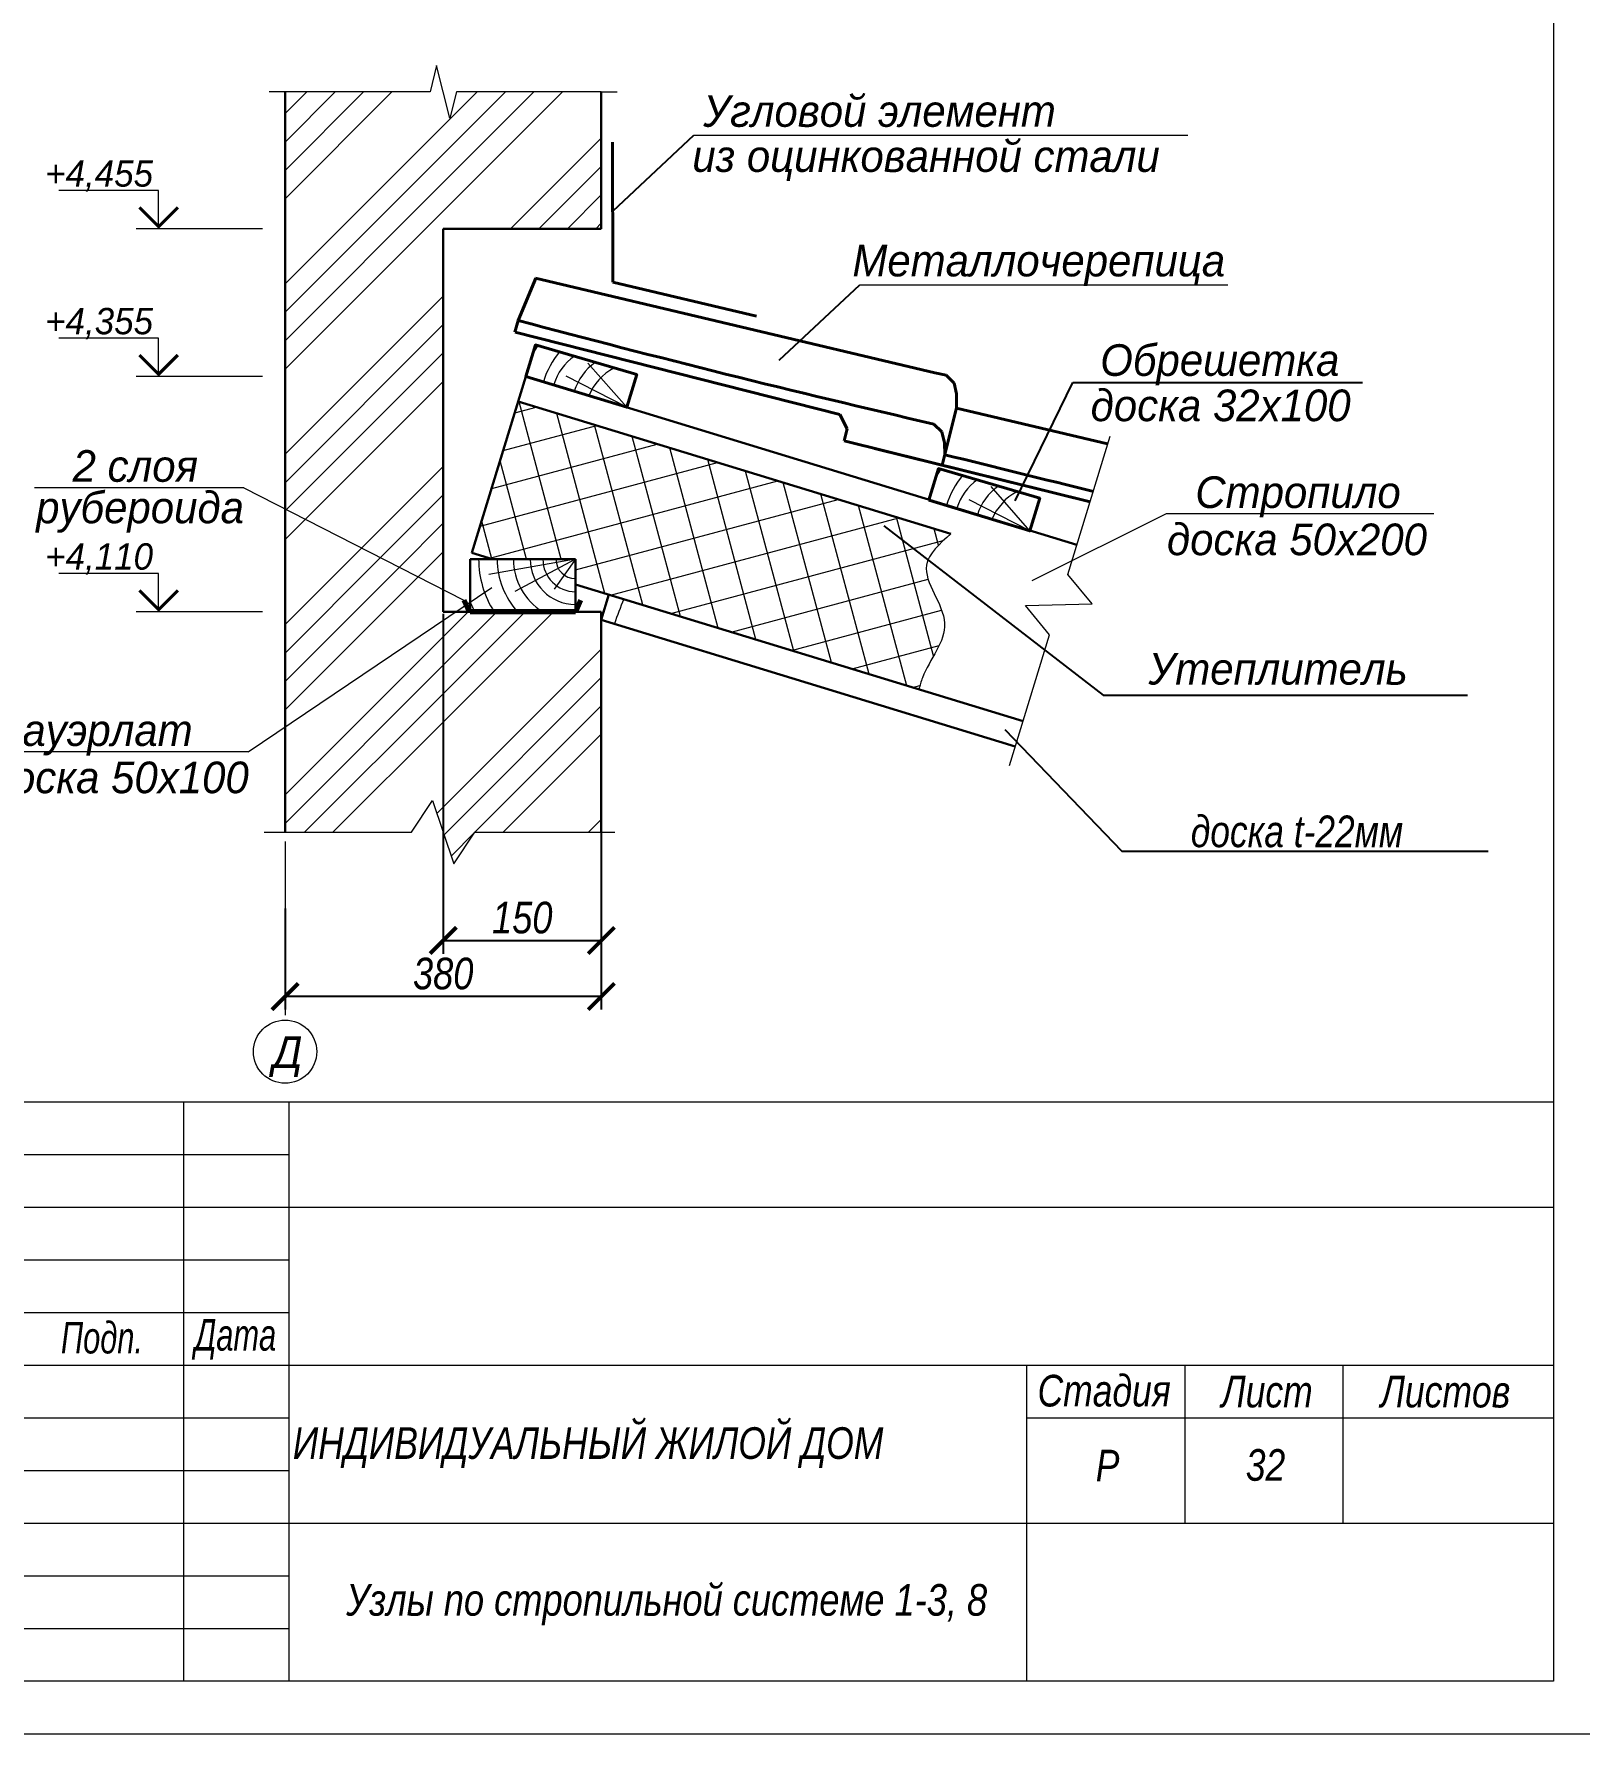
# Model space of a CAD drawing. Header units: millimetres. Extents: x 1582001 to 3303937, y 226471 to 491235.
# Drawn here: x 1609084 to 1623751, y 261555 to 277688 of the extents above; entities that cross this region are included whole.
import ezdxf

# ---------------------------------------------------------------- set-up
doc = ezdxf.new("R2010")
doc.units = ezdxf.units.MM
for name, pattern in [('CENTER', [50.8, 31.75, -6.35, 6.35, -6.35]), ('GOST2.303 4', [7, 5, -2, 0]), ('осевая', [50.8, 31.75, -6.35, 6.35, -6.35])]:
    doc.linetypes.add(name, pattern=pattern)
doc.layers.get('Defpoints').update_dxf_attribs({"color": 255, "lineweight": 30})
doc.layers.add('Spezifikazia', color=250, linetype='Continuous')
doc.layers.add('txt', color=2, linetype='Continuous')
for name, color, linetype, lineweight in [('Оси', 251, 'CENTER', 9), ('основные', 164, 'Continuous', 40), ('Размер', 84, 'Continuous', 20), ('Размеры', 7, 'Continuous', 18), ('Текст', 202, 'Continuous', 15), ('Тонкая', 6, 'Continuous', 15), ('Тонкий', 216, 'Continuous', 18)]:
    doc.layers.add(name, color=color, linetype=linetype, lineweight=lineweight)
doc.styles.get("Standard").update_dxf_attribs({"font": 'ARIALNI.TTF', "height": 300})
doc.styles.add('STYLE1', font='ARIALNI.TTF', dxfattribs={"height": 300})
doc.styles.add('оля', font='ariali.ttf', dxfattribs={"width": 0.95, "height": 300})
doc.styles.add('таймс', font='ariali.ttf', dxfattribs={"width": 0.95, "height": 300})
doc.dimstyles.new('х2', dxfattribs={"dimscale": 100, "dimtxt": 2.5, "dimasz": 2.5, "dimexe": 1.25, "dimexo": 0.625, "dimtad": 1, "dimdec": 0, "dimlfac": 0.5, "dimtxsty": 'Standard', "dimblk": 'ARCHTICK', "dimcen": 2.5, "dimadec": 0, "dimazin": 0, "dimtfac": 1, "dimtdec": 0, "dimtmove": 0, "dimatfit": 3, "dimfxl": 0, "dimarcsym": 0})
doc.dimstyles.new('х4', dxfattribs={"dimscale": 100, "dimtxt": 2.5, "dimasz": 2.5, "dimexe": 1.25, "dimexo": 0.625, "dimtad": 1, "dimdec": 0, "dimlfac": 0.25, "dimtxsty": 'Standard', "dimblk": 'ARCHTICK', "dimcen": 2.5, "dimadec": 0, "dimazin": 0, "dimtfac": 1, "dimtdec": 0, "dimtmove": 0, "dimatfit": 3, "dimfxl": 0, "dimarcsym": 0})

# ---------------------------------------------------------------- blocks, each defined once
blk = doc.blocks.new('_ArchTick')
at = {"color": 0, "linetype": 'ByBlock', "const_width": 0.15}
blk.add_lwpolyline([(-0.5, -0.5), (0.5, 0.5)], dxfattribs=at)
blk = doc.blocks.new('*D1906')
at = {"layer": 'Defpoints', "color": 0, "lineweight": -3, "ltscale": 100, "transparency": 16777216}
for p in [(1612966, 272248), (1614466, 272205), (1614466, 269085)]:
    blk.add_point(p, dxfattribs=at)
at = {"layer": 'Размеры', "color": 0, "lineweight": -2, "ltscale": 100, "transparency": 16777216}
for p, q in [((1612966, 272185), (1612966, 268960)), ((1614466, 272142), (1614466, 268960)), ((1612966, 269085), (1614466, 269085))]:
    blk.add_line(p, q, dxfattribs=at)
at = {"layer": 'Размеры', "color": 0, "lineweight": -2, "ltscale": 100, "transparency": 16777216, "xscale": 250, "yscale": 250, "zscale": 250, "rotation": 180}
blk.add_blockref('_ArchTick', (1612966, 269085), dxfattribs=at)
at = {"layer": 'Размеры', "color": 0, "lineweight": -2, "ltscale": 100, "transparency": 16777216, "xscale": 250, "yscale": 250, "zscale": 250}
blk.add_blockref('_ArchTick', (1614466, 269085), dxfattribs=at)
at = {"layer": 'Размеры', "color": 0, "ltscale": 100, "transparency": 16777216, "insert": (1613716, 269301), "char_height": 300, "attachment_point": 5}
blk.add_mtext('150', dxfattribs=at)
blk = doc.blocks.new('*D1907')
at = {"layer": 'Defpoints', "color": 0, "lineweight": -3, "ltscale": 100, "transparency": 16777216}
for p in [(1611466, 269452), (1614466, 269452), (1611466, 268554)]:
    blk.add_point(p, dxfattribs=at)
at = {"layer": 'Размеры', "color": 0, "lineweight": -2, "ltscale": 100, "transparency": 16777216}
for p, q in [((1611466, 269389), (1611466, 268429)), ((1614466, 269389), (1614466, 268429)), ((1614466, 268554), (1611466, 268554))]:
    blk.add_line(p, q, dxfattribs=at)
at = {"layer": 'Размеры', "color": 0, "lineweight": -2, "ltscale": 100, "transparency": 16777216, "xscale": 250, "yscale": 250, "zscale": 250, "rotation": 180}
blk.add_blockref('_ArchTick', (1611466, 268554), dxfattribs=at)
at = {"layer": 'Размеры', "color": 0, "lineweight": -2, "ltscale": 100, "transparency": 16777216, "xscale": 250, "yscale": 250, "zscale": 250}
blk.add_blockref('_ArchTick', (1614466, 268554), dxfattribs=at)
at = {"layer": 'Размеры', "color": 0, "ltscale": 100, "transparency": 16777216, "insert": (1612966, 268770), "char_height": 300, "attachment_point": 5}
blk.add_mtext('380', dxfattribs=at)

msp = doc.modelspace()

# ---------------------------------------------------------------- hatches: boundary and pattern name
at = {"layer": 'Размер', "ltscale": 100}
h = msp.add_hatch(dxfattribs=at)
h.set_pattern_fill('ANSI37', color=256, scale=100, angle=30, style=0)
h.set_pattern_definition([(105, (2058932.82, 269815.1), (306.68145, 82.17505), []), (15, (2058932.82, 269815.1), (82.17505, -306.68145), [])])
h.paths.add_polyline_path([(1617483.1, 271485), (1617478.7, 271468.5), (1614220.6, 272464.6), (1614220.6, 272704.7), (1613435, 272704.7), (1613238.9, 272764.6), (1613677.4, 274199.3), (1617782.5, 272944.5), (1617767.8, 272931.7), (1617753.2, 272918.8), (1617738.7, 272906), (1617724.3, 272893.1), (1617710.1, 272880.1), (1617696.2, 272867.2), (1617682.6, 272854.2), (1617669.4, 272841.1), (1617656.6, 272828), (1617644.2, 272814.7), (1617632.4, 272801.4), (1617621.1, 272788.1), (1617610.4, 272774.6), (1617600.4, 272761), (1617591.1, 272747.3), (1617582.6, 272733.4), (1617574.9, 272719.5), (1617568.1, 272705.4), (1617562.2, 272691.1), (1617557.3, 272676.7), (1617553.4, 272662.2), (1617550.6, 272647.4), (1617548.9, 272632.5), (1617548.3, 272617.4), (1617548.6, 272602.1), (1617550, 272586.7), (1617552.1, 272571.2), (1617555.1, 272555.5), (1617558.9, 272539.6), (1617563.3, 272523.7), (1617568.4, 272507.6), (1617574.1, 272491.4), (1617580.3, 272475.1), (1617586.9, 272458.8), (1617593.9, 272442.3), (1617601.3, 272425.8), (1617608.9, 272409.1), (1617616.7, 272392.5), (1617624.7, 272375.8), (1617632.7, 272359), (1617640.8, 272342.2), (1617648.9, 272325.3), (1617656.8, 272308.5), (1617664.6, 272291.6), (1617672.2, 272274.7), (1617679.5, 272257.9), (1617686.4, 272241), (1617692.9, 272224.1), (1617699, 272207.3), (1617704.6, 272190.5), (1617709.5, 272173.8), (1617713.9, 272157.1), (1617717.5, 272140.4), (1617720.3, 272123.9), (1617722.3, 272107.4), (1617723.5, 272091), (1617723.7, 272074.6), (1617723, 272058.4), (1617721.5, 272042.2), (1617719.2, 272026.1), (1617716.2, 272010), (1617712.5, 271994), (1617708.1, 271978.1), (1617703.1, 271962.2), (1617697.6, 271946.4), (1617691.5, 271930.6), (1617684.9, 271914.8), (1617677.9, 271899.1), (1617670.5, 271883.4), (1617662.8, 271867.7), (1617654.8, 271852), (1617646.5, 271836.4), (1617637.9, 271820.7), (1617629.3, 271805.1), (1617620.4, 271789.4), (1617611.5, 271773.8), (1617602.6, 271758.1), (1617593.6, 271742.4), (1617584.7, 271726.6), (1617575.9, 271710.9), (1617567.3, 271695.1), (1617558.8, 271679.3), (1617550.5, 271663.4), (1617542.5, 271647.5), (1617534.8, 271631.5), (1617527.5, 271615.5), (1617520.6, 271599.4), (1617514.1, 271583.2), (1617508, 271567), (1617502.5, 271550.7), (1617497.3, 271534.3), (1617492.4, 271517.9), (1617487.7, 271501.4)])

# ---------------------------------------------------------------- linework, layer by layer
at = {"lineweight": 30}
for p, q in [((1611465.7, 277138.3), (1611465.7, 270112.4)), ((1614465.7, 277138.3), (1614465.7, 275839)), ((1614465.7, 277138.3), (1614465.7, 275839)), ((1612965.7, 275839), (1612965.7, 272204.7)), ((1614465.7, 275839), (1612965.7, 275839)), ((1613238.9, 272764.6), (1613750.5, 274438.3)), ((1618978.5, 272840.4), (1613750.5, 274438.3)), ((1617782.4, 272944.5), (1613677.4, 274199.3)), ((1613220.6, 272704.7), (1613220.6, 272204.7)), ((1614220.6, 272704.7), (1613220.6, 272704.7)), ((1613435, 272704.7), (1613238.9, 272764.6)), ((1614220.6, 272704.7), (1614220.6, 272204.7)), ((1618466.8, 271166.4), (1614220.6, 272464.6)), ((1614465.7, 272128.2), (1614538.8, 272367.3)), ((1614465.7, 272204.7), (1612965.7, 272204.7)), ((1614465.7, 272204.7), (1614465.7, 270112.4)), ((1618393.7, 270927.3), (1614465.7, 272128.2))]:
    msp.add_line(p, q, dxfattribs=at)
at = {"color": 0}
for p, q in [((1614578.7, 276010.7), (1615342.3, 276727)), ((1616154, 274591.1), (1616917.6, 275307.4)), ((1618392.3, 273256.2), (1618940.6, 274380.4)), ((1617147.1, 273019.8), (1619228.4, 271414.4)), ((1618294.1, 271087.1), (1619404.5, 269931.8))]:
    msp.add_line(p, q, dxfattribs=at)
at = {"layer": 'Spezifikazia', "lineweight": 18, "ltscale": 500}
for p, q in [((1605000.8, 267555.1), (1623500.8, 267555.1)), ((1610500.8, 267555.1), (1610500.8, 262055.1)), ((1611500.8, 267555.1), (1611500.8, 262055.1)), ((1605000.8, 267055.1), (1611500.8, 267055.1)), ((1605000.8, 266555.1), (1623500.8, 266555.1)), ((1605000.8, 266055.1), (1611500.8, 266055.1)), ((1605000.8, 265555.1), (1611500.8, 265555.1)), ((1605000.8, 265055.1), (1623500.8, 265055.1)), ((1618500.8, 265055.1), (1618500.8, 262055.1)), ((1620000.8, 265055.1), (1620000.8, 263555.1)), ((1621500.8, 265055.1), (1621500.8, 263555.1)), ((1605000.8, 264555.1), (1611500.8, 264555.1)), ((1618500.8, 264555.1), (1623500.8, 264555.1)), ((1605000.8, 264055.1), (1611500.8, 264055.1)), ((1605000.8, 263555.1), (1611500.8, 263555.1)), ((1611500.8, 263555.1), (1623500.8, 263555.1)), ((1605000.8, 263055.1), (1611500.8, 263055.1)), ((1605000.8, 262555.1), (1611500.8, 262555.1))]:
    msp.add_line(p, q, dxfattribs=at)
for points in [[(1582000.9, 291255.1), (1624000.8, 291255.1), (1624000.8, 261555.1), (1582000.9, 261555.1)], [(1584000.9, 262055.1), (1584000.9, 290745), (1623500.8, 290745), (1623500.8, 262055.1)]]:
    msp.add_lwpolyline(points, close=True, dxfattribs=at)
msp.add_circle((1611465.7, 268030.4), 300, dxfattribs=at)
at = {"layer": 'txt', "color": 0}
for p, q in [((1618940.6, 274380.4), (1621686.9, 274380.4)), ((1619228.4, 271414.4), (1622684.6, 271414.4)), ((1619404.5, 269931.8), (1622879.5, 269931.8))]:
    msp.add_line(p, q, dxfattribs=at)
at = {"layer": 'Оси', "linetype": 'осевая', "lineweight": 18, "ltscale": 20}
msp.add_line((1611465.7, 277138.3), (1611465.7, 268330.4), dxfattribs=at)
at = {"layer": 'основные', "ltscale": 200}
for p, q in [((1614573.2, 276661), (1614575.7, 275334.3)), ((1613678.1, 274969.1), (1613845.5, 275371)), ((1617630.9, 274472.1), (1613842.8, 275372)), ((1615938.8, 275010.4), (1614575.7, 275334.3)), ((1613678.1, 274969.1), (1613645.7, 274858.5)), ((1613647.6, 274858), (1616728.3, 274076.2)), ((1613647.6, 274858), (1616728.3, 274076.2)), ((1617736.7, 274449.8), (1617630.9, 274472.1)), ((1617812.5, 274374.6), (1617736.7, 274449.8)), ((1617812.5, 274374.6), (1617736.7, 274449.8)), ((1617812.5, 274374.6), (1617736.7, 274449.8)), ((1617835.6, 274272.8), (1617812.5, 274374.6)), ((1617835.6, 274272.8), (1617812.5, 274374.6)), ((1617835.6, 274272.8), (1617812.5, 274374.6)), ((1617836.1, 274140.7), (1617835.6, 274272.8)), ((1617836.1, 274140.7), (1617835.6, 274272.8)), ((1617836.1, 274140.7), (1617835.6, 274272.8)), ((1617700.9, 273595), (1617836.1, 274140.7)), ((1619267.7, 273797.3), (1617835.3, 274137.6)), ((1616799.6, 273941.5), (1616728.3, 274076.2)), ((1616799.6, 273941.5), (1616728.3, 274076.2)), ((1616799.6, 273941.5), (1616768.7, 273826.1)), ((1617697.9, 273910.9), (1617622.1, 273986.1)), ((1617697.9, 273910.9), (1617622.1, 273986.1)), ((1617697.9, 273910.9), (1617622.1, 273986.1)), ((1616768.7, 273826.1), (1619102.9, 273247.3)), ((1617721, 273809), (1617697.9, 273910.9)), ((1617721, 273809), (1617697.9, 273910.9)), ((1617721, 273809), (1617697.9, 273910.9)), ((1617725.8, 273695.3), (1617721, 273809)), ((1617057.2, 273753.3), (1619102.9, 273247.3))]:
    msp.add_line(p, q, dxfattribs=at)
for points in [[(1613750.5, 274438.3), (1613842, 274736.5), (1614801.7, 274455.6), (1614706.5, 274145.1), (1613750.5, 274438.3)], [(1617574.6, 273265.2), (1617666.1, 273563.4), (1618625.9, 273282.5), (1618530.6, 272972), (1617574.6, 273265.2)]]:
    msp.add_lwpolyline(points, dxfattribs=at)
for centre, radius, start, end in [((1645045, 392417.5), 121564.9, 255.046713, 256.962875), ((1645045, 392417.5), 121564.9, 255.046713, 256.962875), ((1645045, 392417.5), 121564.9, 255.046713, 256.962875), ((1720310.6, 685876), 424754.7, 256.023994, 256.219901)]:
    msp.add_arc(centre, radius, start, end, dxfattribs=at)
at = {"layer": 'Размер', "lineweight": 18, "ltscale": 100}
for p, q in [((1611465.7, 276932.3), (1611671.7, 277138.3)), ((1611465.7, 276662.9), (1611941.1, 277138.3)), ((1611465.7, 276393.5), (1612210.5, 277138.3)), ((1611465.7, 276124.1), (1612479.9, 277138.3)), ((1612965.7, 276815.9), (1613288.1, 277138.3)), ((1612965.7, 276546.5), (1613557.5, 277138.3)), ((1612965.7, 276277.1), (1613826.9, 277138.3)), ((1612965.7, 276007.6), (1614096.3, 277138.3)), ((1611465.7, 275315.9), (1612965.7, 276815.9)), ((1613605.3, 275839), (1614465.7, 276699.4)), ((1611465.7, 275046.5), (1612965.7, 276546.5)), ((1613874.7, 275839), (1614465.7, 276430)), ((1611465.7, 274777.1), (1612965.7, 276277.1)), ((1614144.1, 275839), (1614465.7, 276160.6)), ((1611465.7, 274507.6), (1612965.7, 276007.6)), ((1614413.5, 275839), (1614465.7, 275891.2)), ((1611465.7, 273699.4), (1612965.7, 275199.4)), ((1611465.7, 273430), (1612965.7, 274930)), ((1611479.7, 273174.6), (1612965.7, 274660.6)), ((1611658, 273083.6), (1612965.7, 274391.2)), ((1612193.2, 272810.5), (1612965.7, 273583)), ((1612371.5, 272719.5), (1612965.7, 273313.6)), ((1611465.7, 273160.6), (1611479.7, 273174.6)), ((1611465.7, 272891.2), (1611658, 273083.6)), ((1612549.9, 272628.4), (1612965.7, 273044.2)), ((1611465.7, 272083), (1612193.2, 272810.5)), ((1611465.7, 271813.6), (1612371.5, 272719.5)), ((1612728.3, 272537.4), (1612965.7, 272774.8)), ((1611465.7, 271544.2), (1612549.9, 272628.4)), ((1611465.7, 271274.8), (1612728.3, 272537.4)), ((1612965.7, 271966.5), (1613203.8, 272204.7)), ((1612965.7, 271697.1), (1613473.2, 272204.7)), ((1612965.7, 271427.7), (1613742.6, 272204.7)), ((1612965.7, 271158.3), (1614012, 272204.7)), ((1611465.7, 270466.5), (1612965.7, 271966.5)), ((1614392.5, 271777), (1614465.7, 271850.1)), ((1611465.7, 270197.1), (1612965.7, 271697.1)), ((1612965.7, 270350.1), (1614392.5, 271777)), ((1612973.6, 270088.6), (1614465.7, 271580.7)), ((1611650.4, 270112.4), (1612965.7, 271427.7)), ((1613266.8, 270112.4), (1614465.7, 271311.3)), ((1611919.8, 270112.4), (1612965.7, 271158.3)), ((1613536.2, 270112.4), (1614465.7, 271041.9)), ((1612906.2, 270290.7), (1612965.7, 270350.1)), ((1614344.4, 270112.4), (1614465.7, 270233.6)), ((1613040.9, 269886.6), (1613263.4, 270109))]:
    msp.add_line(p, q, dxfattribs=at)
at = {"layer": 'Размер', "ltscale": 100}
for p, q in [((1615342.3, 276727), (1620029.5, 276727)), ((1616917.6, 275307.4), (1620410.6, 275307.4)), ((1614706.5, 274145.1), (1614800.4, 274451)), ((1611073.3, 273382), (1613162.4, 272315.8)), ((1618530.6, 272972), (1618624.5, 273277.9)), ((1619824.7, 273133.7), (1618549.7, 272497.6)), ((1613220.6, 272704.7), (1614220.6, 272704.7)), ((1614220.6, 272704.7), (1613398.4, 272557.6)), ((1614220.6, 272704.7), (1613644.4, 272396.4)), ((1614220.6, 272704.7), (1614018.1, 272420.6)), ((1611115.8, 270874.8), (1613427.9, 272434.5)), ((1614220.6, 272204.7), (1613220.6, 272204.7))]:
    msp.add_line(p, q, dxfattribs=at)
at = {"layer": 'Размер'}
for p, q in [((1611252.7, 275839), (1610052.4, 275839)), ((1611252.7, 274438.3), (1610052.4, 274438.3)), ((1611252.7, 272204.7), (1610052.4, 272204.7))]:
    msp.add_line(p, q, dxfattribs=at)
at = {"layer": 'Размер', "lineweight": 70, "ltscale": 100}
for p, q in [((1613162.4, 272315.8), (1613210.7, 272204.7)), ((1614220.6, 272204.7), (1613220.6, 272204.7)), ((1614268.9, 272315.8), (1614220.6, 272204.7))]:
    msp.add_line(p, q, dxfattribs=at)
at = {"layer": 'Размер'}
for points in [[(1610265.7, 275839), (1610265.7, 276203.5), (1609317.9, 276203.5)], [(1610265.7, 274438.3), (1610265.7, 274802.8), (1609317.9, 274802.8)], [(1610265.7, 272204.7), (1610265.7, 272569.2), (1609317.9, 272569.2)]]:
    msp.add_lwpolyline(points, dxfattribs=at)
at = {"layer": 'Размер', "const_width": 29.2}
for points in [[(1610447.9, 276041.9), (1610265.7, 275859.7), (1610083.4, 276041.9)], [(1610447.9, 274641.2), (1610265.7, 274459), (1610083.4, 274641.2)], [(1610447.9, 272407.6), (1610265.7, 272225.3), (1610083.4, 272407.6)]]:
    msp.add_lwpolyline(points, dxfattribs=at)
at = {"layer": 'Размер', "ltscale": 100}
for centre, radius, start, end in [((1614220.6, 272704.7), 918.8, 180, 212.96922), ((1614220.6, 272704.7), 742.2, 180, 222.35208), ((1614220.6, 272704.7), 589.1, 180, 238.07277), ((1614220.6, 272704.7), 430.2, 180, 270), ((1614220.6, 272704.7), 309.5, 180, 270), ((1614220.6, 272704.7), 185, 180, 270), ((1616378.3, 271543.5), 1868.2, 155.30969, 163.00016), ((1614220.6, 272704.7), 1077.8, 201.89679, 207.6409)]:
    msp.add_arc(centre, radius, start, end, dxfattribs=at)
msp.add_spline([(1617782.5, 272944.5), (1617550.8, 272648.4), (1617723.2, 272096.1), (1617512.4, 271579), (1617478.7, 271468.5)], degree=3, dxfattribs=at)
at = {"layer": 'Размеры', "linetype": 'Continuous', "ltscale": 50}
for p, q in [((1612903.2, 277388.3), (1612840.7, 277138.3)), ((1613028.2, 276888.3), (1612903.2, 277388.3)), ((1611465.7, 277138.3), (1611315.7, 277138.3)), ((1612840.7, 277138.3), (1611465.7, 277138.3)), ((1613090.7, 277138.3), (1613028.2, 276888.3)), ((1614465.7, 277138.3), (1613090.7, 277138.3)), ((1614465.7, 277138.3), (1614615.7, 277138.3))]:
    msp.add_line(p, q, dxfattribs=at)
at = {"layer": 'Тонкая', "ltscale": 0.5}
for p, q in [((1611073.3, 273382), (1609089, 273382)), ((1622363.3, 273133.7), (1619824.7, 273133.7)), ((1611115.8, 270874.8), (1608510.2, 270874.8))]:
    msp.add_line(p, q, dxfattribs=at)
for points in [[(1614706.5, 274145.1), (1614131.8, 274439.6)], [(1614706.5, 274145.1), (1614339.1, 274565.4)], [(1618530.6, 272972), (1618163.2, 273392.3)], [(1618530.6, 272972), (1617955.9, 273266.5)]]:
    msp.add_lwpolyline(points, dxfattribs=at)
at = {"layer": 'Тонкая', "ltscale": 100}
for points in [[(1618338.6, 270746.9), (1618717.4, 271986.3), (1618489, 272265.3), (1619121.2, 272281.1), (1618892.8, 272560.1), (1619293.8, 273871.8)], [(1611268.5, 270112.4), (1612665.7, 270112.4), (1612865.7, 270412.4), (1613065.7, 269812.4), (1613265.7, 270112.4), (1614593.7, 270112.4)]]:
    msp.add_lwpolyline(points, dxfattribs=at)
at = {"layer": 'Тонкая', "ltscale": 0.5}
for centre, radius, start, end in [((1614706.5, 274145.1), 1026.5, 145.24186, 149.89732), ((1614706.5, 274145.1), 826.8, 140.17642, 162.94584), ((1614512.6, 274209.3), 519.7, 125.56583, 162.94584), ((1614706.5, 274145.1), 519.7, 124.9406, 162.94584), ((1614829.8, 274059.3), 519.7, 118.20372, 157.88673), ((1618530.6, 272972), 1026.5, 145.24186, 149.89732), ((1618530.6, 272972), 826.8, 140.17642, 162.94584), ((1618336.7, 273036.2), 519.7, 125.56583, 162.94584), ((1618530.6, 272972), 519.7, 124.9406, 162.94584), ((1618653.9, 272886.2), 519.7, 118.20372, 157.88673)]:
    msp.add_arc(centre, radius, start, end, dxfattribs=at)
at = {"layer": 'Тонкий', "linetype": 'GOST2.303 4', "ltscale": 20}
msp.add_line((1612965.7, 274416.8), (1612965.7, 272848.3), dxfattribs=at)

# ---------------------------------------------------------------- texts
at = {"lineweight": 13, "style": 'таймс', "width": 0.95}
for s, p in [('Угловой элемент', (1615433.5, 276807.1)), ('из оцинкованной стали', (1615329.7, 276379.3)), ('Металлочерепица', (1616848.2, 275387.5)), ('Обрешетка', (1619199.1, 274443.5)), ('доска 32х100', (1619108.2, 274013.6)), ('Утеплитель', (1619656.7, 271513.5))]:
    msp.add_text(s, height=300, dxfattribs=at).set_placement(p)
at = {"layer": 'Spezifikazia', "lineweight": 18, "ltscale": 500, "style": 'STYLE1'}
for s, width, p in [('Подп.', 0.85, (1609339.3, 265166.2)), ('Дата', 0.85, (1610607.5, 265193.2)), ('Стадия', 0.98, (1618604.4, 264663.3)), ('Лист', 0.98, (1620348.1, 264654.3)), ('Листов', 0.98, (1621859.1, 264654.3)), ('ИНДИВИДУАЛЬНЫЙ ЖИЛОЙ ДОМ', 0.98, (1611539.4, 264165.9)), ('32', 0.98, (1620580.1, 263958.5)), ('Р', 0.98, (1619156.8, 263952.3))]:
    msp.add_text(s, height=300, dxfattribs=dict(at, width=width)).set_placement(p)
at = {"layer": 'Spezifikazia', "lineweight": 18, "ltscale": 500, "insert": (1615086.3, 262977.8), "char_height": 300, "width": 12867.82, "attachment_point": 2, "style": 'STYLE1'}
msp.add_mtext('Узлы по стропильной системе 1-3, 8', dxfattribs=at)
at = {"layer": 'Оси', "ltscale": 0.2, "style": 'таймс', "width": 0.95}
msp.add_text('Д', height=300, dxfattribs=at).set_placement((1611349.5, 267875.8))
at = {"layer": 'Размер', "style": 'таймс', "width": 0.95}
for s, p in [('+4,455', (1609189, 276238.9)), ('+4,355', (1609189, 274838.2)), ('+4,110', (1609189, 272604.6))]:
    msp.add_text(s, height=250, dxfattribs=at).set_placement(p)
at = {"layer": 'Текст', "color": 0, "linetype": 'Continuous'}
for s, style, width, p in [('2 слоя', 'таймс', 0.95, (1609450.1, 273438.4)), ('Стропило', 'таймс', 0.95, (1620101.7, 273190)), ('рубероида', 'таймс', 0.95, (1609104.3, 273044.9)), ('доска 50x200', 'таймс', 0.95, (1619832.4, 272741.9)), ('Мауэрлат', 'таймс', 0.95, (1608642, 270931.2)), ('доска 50x100', 'таймс', 0.95, (1608654.7, 270483)), ('доска t-22мм', 'оля', 0.8, (1620058.4, 269971))]:
    msp.add_text(s, height=300, dxfattribs=dict(at, style=style, width=width)).set_placement(p)

# ---------------------------------------------------------------- dimensions: what is measured, and where the dimension line sits
at = {"layer": 'Размеры', "ltscale": 100}
for base, p1, p2, text, dimstyle, override, picture, middle in [((1614465.7, 269085.1), (1612965.7, 272247.8), (1614465.7, 272204.7), '150', 'х4', {"dimlfac": 0.25, "dimtxsty": 'Standard', "dimblk1": 'ArchTick', "dimblk2": 'ArchTick', "dimsah": 1, "dimtmove": 0, "dimtolj": 0}, '*D1906', (1613715.7, 269300.8)), ((1611465.7, 268554.1), (1614465.7, 269451.7), (1611465.7, 269451.7), '380', 'х2', {"dimscale": 100, "dimlfac": 0.5, "dimtxsty": 'Standard', "dimblk1": 'ArchTick', "dimblk2": 'ArchTick', "dimsah": 1, "dimtmove": 0, "dimtolj": 0}, '*D1907', (1612965.7, 268769.8))]:
    dim = msp.add_linear_dim(base=base, p1=p1, p2=p2, text=text, dimstyle=dimstyle, override=override, dxfattribs=at)
    dim.commit()
    dim.dimension.update_dxf_attribs({"geometry": picture, "text_midpoint": middle})

doc.saveas('drawing.dxf')
